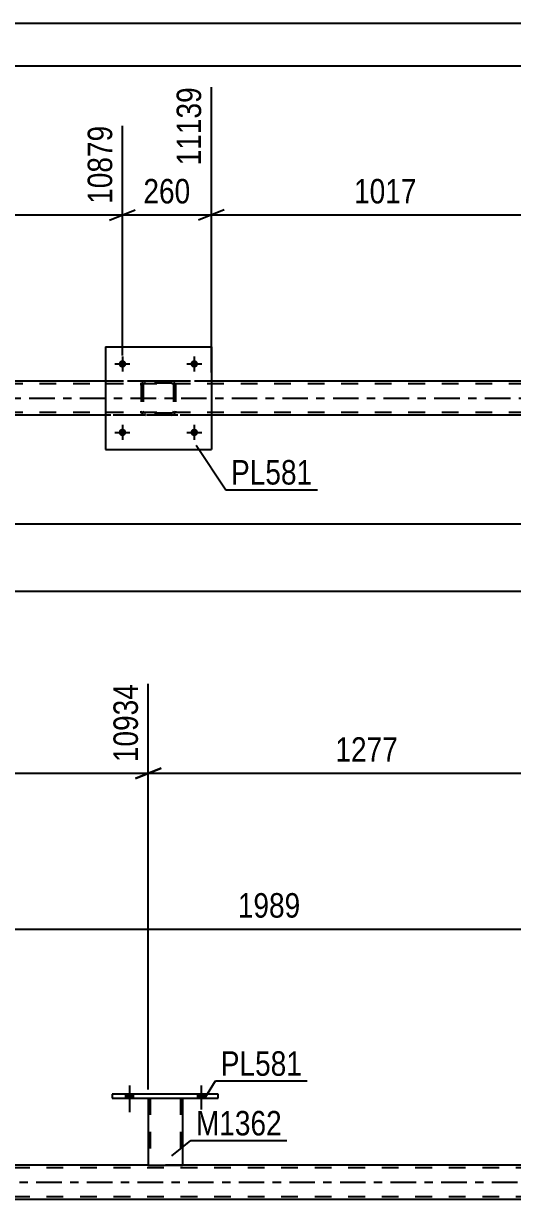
# Model space of a CAD drawing. Header units: millimetres. Extents: x 0 to 841, y 0 to 594.
# Drawn here: x 462.1 to 519.3, y 456.5 to 594 of the extents above; entities that cross this region are included whole.
import ezdxf

# ---------------------------------------------------------------- set-up
doc = ezdxf.new("R2010")
doc.units = ezdxf.units.MM
doc.linetypes.add('DXK_LINE_DOT2', pattern=[3.9198, 1.9599, -1.9599])
doc.linetypes.add('DXK_LINE_DOT3', pattern=[5.9187, 2.979, -0.9799, 0.9799, -0.9799])
doc.styles.add('Arial Narrow', font='ARIALN.TTF', dxfattribs={"height": 0.2})

# ---------------------------------------------------------------- blocks, each defined once
blk = doc.blocks.new('Unknown-814735391-1133')
at = {"color": 5, "linetype": 'Continuous'}
for p, q in [((841, 594), (0, 594)), ((836, 589), (5, 589))]:
    blk.add_line(p, q, dxfattribs=at)
blk = doc.blocks.new('Bolt-814735391-5162 - 5134')
at = {"linetype": 'Continuous'}
for points in [[(474.12, 554.21, -1), (473.24, 554.21, -1)], [(482.52, 554.21, -1), (481.64, 554.21, -1)]]:
    blk.add_hatch(color=1, dxfattribs=at).paths.add_polyline_path(points)
at = {"color": 1, "linetype": 'Continuous'}
for p, q in [((472.8, 554.21), (474.56, 554.21)), ((473.68, 555.09), (473.68, 553.33)), ((481.2, 554.21), (482.96, 554.21)), ((482.08, 555.09), (482.08, 553.33))]:
    blk.add_line(p, q, dxfattribs=at)
blk = doc.blocks.new('Bolt-814735391-5163 - 5134')
at = {"linetype": 'Continuous'}
for points in [[(474.12, 546.21, -1), (473.24, 546.21, -1)], [(482.52, 546.21, -1), (481.64, 546.21, -1)]]:
    blk.add_hatch(color=1, dxfattribs=at).paths.add_polyline_path(points)
at = {"color": 1, "linetype": 'Continuous'}
for p, q in [((473.68, 547.09), (473.68, 545.33)), ((482.08, 547.09), (482.08, 545.33)), ((472.8, 546.21), (474.56, 546.21)), ((481.2, 546.21), (482.96, 546.21))]:
    blk.add_line(p, q, dxfattribs=at)
blk = doc.blocks.new('Part-814735391-5247 - 5134')
at = {"color": 2, "linetype": 'Continuous'}
for p, q in [((471.68, 556.21), (471.68, 544.21)), ((471.68, 556.21), (484.08, 556.21)), ((484.08, 556.21), (484.08, 544.21)), ((471.68, 544.21), (484.08, 544.21))]:
    blk.add_line(p, q, dxfattribs=at)
blk = doc.blocks.new('Part-814735391-5248 - 5134')
at = {"color": 7, "linetype": 'DXK_LINE_DOT2'}
for p, q in [((475.88, 551.73), (475.91, 551.92)), ((475.91, 551.92), (475.88, 551.73)), ((475.88, 551.73), (475.88, 548.69)), ((476.12, 551.73), (476.13, 551.83)), ((476.12, 551.73), (476.12, 548.69)), ((476.13, 551.83), (476.19, 551.9)), ((476.17, 552.18), (476.36, 552.21)), ((476.36, 552.21), (476.17, 552.18)), ((476.19, 551.9), (476.26, 551.96)), ((476.26, 551.96), (476.36, 551.97)), ((479.4, 552.21), (476.36, 552.21)), ((479.4, 551.97), (476.36, 551.97)), ((479.4, 552.21), (479.58, 552.18)), ((479.58, 552.18), (479.4, 552.21)), ((479.4, 551.97), (479.49, 551.96)), ((479.49, 551.96), (479.57, 551.9)), ((479.57, 551.9), (479.62, 551.83)), ((479.62, 551.83), (479.64, 551.73)), ((479.64, 551.73), (479.64, 548.69)), ((479.84, 551.92), (479.88, 551.73)), ((479.88, 551.73), (479.84, 551.92)), ((479.88, 551.73), (479.88, 548.69)), ((475.91, 548.51), (475.88, 548.69)), ((475.88, 548.69), (475.91, 548.51)), ((476.13, 548.6), (476.12, 548.69)), ((476.19, 548.52), (476.13, 548.6)), ((476.26, 548.47), (476.19, 548.52)), ((476.36, 548.45), (476.26, 548.47)), ((479.4, 548.45), (476.36, 548.45)), ((479.49, 548.47), (479.4, 548.45)), ((479.57, 548.52), (479.49, 548.47)), ((479.62, 548.6), (479.57, 548.52)), ((479.64, 548.69), (479.62, 548.6)), ((479.88, 548.69), (479.84, 548.51)), ((479.84, 548.51), (479.88, 548.69)), ((476.36, 548.21), (476.17, 548.25)), ((476.17, 548.25), (476.36, 548.21)), ((479.4, 548.21), (476.36, 548.21)), ((479.58, 548.25), (479.4, 548.21)), ((479.4, 548.21), (479.58, 548.25))]:
    blk.add_line(p, q, dxfattribs=at)
at = {"color": 7, "linetype": 'DXK_LINE_DOT3'}
blk.add_line((477.88, 550.21), (477.88, 550.21), dxfattribs=at)
at = {"color": 7, "linetype": 'DXK_LINE_DOT2'}
for centre, start, end in [((476.36, 551.73), 112.5, 157.5), ((476.36, 551.73), 112.5, 157.5), ((479.4, 551.73), 22.5, 67.5), ((479.4, 551.73), 22.5, 67.5), ((476.36, 548.69), 202.5, 247.5), ((476.36, 548.69), 202.5, 247.5), ((479.4, 548.69), 292.5, 337.5), ((479.4, 548.69), 292.5, 337.5)]:
    blk.add_arc(centre, 0.48, start, end, dxfattribs=at)
blk = doc.blocks.new('Part-814735391-5334 - 5134')
at = {"color": 7, "linetype": 'DXK_LINE_DOT2'}
for p, q in [((759.93, 551.89), (95.83, 551.89)), ((759.93, 552.21), (114.11, 552.21)), ((484.08, 552.21), (471.68, 552.21)), ((759.93, 548.53), (95.83, 548.53)), ((756.77, 548.21), (95.83, 548.21)), ((484.08, 548.21), (471.68, 548.21))]:
    blk.add_line(p, q, dxfattribs=at)
at = {"color": 2, "linetype": 'Continuous'}
for p, q in [((471.68, 552.21), (433, 552.21)), ((522.76, 552.21), (484.08, 552.21)), ((471.68, 548.21), (433, 548.21)), ((522.76, 548.21), (484.08, 548.21))]:
    blk.add_line(p, q, dxfattribs=at)
at = {"color": 7, "linetype": 'DXK_LINE_DOT3'}
blk.add_line((95.83, 550.21), (759.93, 550.21), dxfattribs=at)
blk = doc.blocks.new('Bolt-814735391-3327 - 3299')
at = {"linetype": 'Continuous'}
for points in [[(474.05, 468.39), (474.93, 468.39), (474.93, 468.87), (474.05, 468.87)], [(482.45, 468.39), (483.33, 468.39), (483.33, 468.87), (482.45, 468.87)]]:
    blk.add_hatch(color=1, dxfattribs=at).paths.add_polyline_path(points)
at = {"color": 1, "linetype": 'Continuous'}
for p, q in [((474.05, 468.87), (474.05, 468.39)), ((474.49, 469.87), (474.49, 466.75)), ((474.93, 468.87), (474.93, 468.39)), ((482.45, 468.87), (482.45, 468.39)), ((482.89, 469.87), (482.89, 466.75)), ((483.33, 468.87), (483.33, 468.39))]:
    blk.add_line(p, q, dxfattribs=at)
blk = doc.blocks.new('Bolt-814735391-3328 - 3299')
at = {"linetype": 'Continuous'}
for points in [[(474.05, 468.39), (474.93, 468.39), (474.93, 468.87), (474.05, 468.87)], [(482.45, 468.39), (483.33, 468.39), (483.33, 468.87), (482.45, 468.87)]]:
    blk.add_hatch(color=1, dxfattribs=at).paths.add_polyline_path(points)
at = {"color": 1, "linetype": 'Continuous'}
for p, q in [((474.05, 468.87), (474.05, 468.39)), ((474.49, 469.87), (474.49, 466.75)), ((474.93, 468.87), (474.93, 468.39)), ((482.45, 468.87), (482.45, 468.39)), ((482.89, 469.87), (482.89, 466.75)), ((483.33, 468.87), (483.33, 468.39))]:
    blk.add_line(p, q, dxfattribs=at)
blk = doc.blocks.new('Part-814735391-3633 - 3299')
at = {"color": 2, "linetype": 'Continuous'}
for p, q in [((476.69, 460.55), (429.61, 460.55)), ((527.78, 460.55), (480.69, 460.55)), ((530.6, 456.55), (451.04, 456.55))]:
    blk.add_line(p, q, dxfattribs=at)
at = {"color": 7, "linetype": 'DXK_LINE_DOT2'}
for p, q in [((480.69, 460.55), (476.69, 460.55)), ((760.75, 460.23), (96.65, 460.23)), ((760.75, 456.87), (96.65, 456.87))]:
    blk.add_line(p, q, dxfattribs=at)
at = {"color": 7, "linetype": 'DXK_LINE_DOT3'}
blk.add_line((96.65, 458.55), (760.75, 458.55), dxfattribs=at)
blk = doc.blocks.new('Part-814735391-3498 - 3299')
at = {"color": 2, "linetype": 'Continuous'}
for p, q in [((472.49, 468.87), (472.49, 468.39)), ((484.89, 468.87), (472.49, 468.87)), ((484.89, 468.39), (484.89, 468.87)), ((472.49, 468.39), (484.89, 468.39))]:
    blk.add_line(p, q, dxfattribs=at)
blk = doc.blocks.new('Part-814735391-3503 - 3299')
at = {"color": 2, "linetype": 'Continuous'}
for p, q in [((476.69, 468.39), (476.69, 460.55)), ((480.69, 468.39), (480.69, 460.55)), ((476.69, 460.55), (480.69, 460.55))]:
    blk.add_line(p, q, dxfattribs=at)
at = {"color": 7, "linetype": 'DXK_LINE_DOT2'}
for p, q in [((476.69, 468.39), (480.69, 468.39)), ((476.69, 468.39), (476.69, 468.39)), ((476.69, 468.39), (476.69, 468.39)), ((476.93, 468.39), (476.93, 460.55)), ((480.45, 468.39), (480.45, 460.55)), ((480.69, 468.39), (480.69, 468.39)), ((480.69, 468.39), (480.69, 468.39)), ((480.4, 460.55), (480.44, 460.55)), ((480.4, 460.55), (480.44, 460.55)), ((480.44, 460.55), (480.45, 460.55)), ((480.44, 460.55), (480.45, 460.55))]:
    blk.add_line(p, q, dxfattribs=at)
blk = doc.blocks.new('StraightDimension-814735391-5386 - 5134')
at = {"color": 7, "linetype": 'Continuous'}
blk.add_line((53.91, 535.53), (759.93, 535.53), dxfattribs=at)
blk = doc.blocks.new('StraightDimension-814735391-9586 - 5134')
at = {"color": 7, "linetype": 'Continuous'}
for p, q in [((484.08, 553.21), (484.08, 586.56)), ((524.76, 555.21), (524.76, 582.06)), ((485.58, 572.22), (482.58, 571.02)), ((523.26, 571.02), (526.26, 572.22)), ((484.08, 571.62), (524.76, 571.62))]:
    blk.add_line(p, q, dxfattribs=at)
at = {"color": 0}
blk.add_wipeout([(508.67, 572.37), (508.67, 576.57), (500.16, 576.57), (500.16, 572.37)], dxfattribs=at)
at = {"color": 3, "style": 'Arial Narrow'}
blk.add_text('1017', height=2.863, dxfattribs=at).set_placement((500.76, 572.97))
at = {"color": 0, "linetype": 'Continuous'}
blk.add_wipeout([(524.16, 582.66), (519.96, 582.66), (519.96, 572.32), (524.16, 572.32)], dxfattribs=at)
at = {"color": 3, "linetype": 'Continuous', "style": 'Arial Narrow'}
blk.add_text('12156', height=2.863, rotation=90.0002, dxfattribs=at).set_placement((523.56, 572.92))
blk = doc.blocks.new('StraightDimension-814735391-9587 - 5134')
at = {"color": 7, "linetype": 'Continuous'}
for p, q in [((484.08, 553.21), (484.08, 586.56)), ((473.68, 555.21), (473.68, 582.06)), ((472.18, 571.02), (475.18, 572.22)), ((485.58, 572.22), (482.58, 571.02)), ((473.68, 571.62), (484.08, 571.62))]:
    blk.add_line(p, q, dxfattribs=at)
at = {"color": 0}
blk.add_wipeout([(482.22, 572.37), (482.22, 576.57), (475.53, 576.57), (475.53, 572.37)], dxfattribs=at)
at = {"color": 3, "style": 'Arial Narrow'}
blk.add_text('260', height=2.863, dxfattribs=at).set_placement((476.13, 572.97))
at = {"color": 0, "linetype": 'Continuous'}
blk.add_wipeout([(483.48, 587.16), (479.28, 587.16), (479.28, 576.82), (483.48, 576.82)], dxfattribs=at)
at = {"color": 3, "linetype": 'Continuous', "style": 'Arial Narrow'}
blk.add_text('11139', height=2.863, rotation=90.0002, dxfattribs=at).set_placement((482.88, 577.42))
blk = doc.blocks.new('StraightDimension-814735391-9588 - 5134')
at = {"color": 7, "linetype": 'Continuous'}
for p, q in [((433, 553.21), (433, 584.73)), ((473.68, 555.21), (473.68, 582.06)), ((434.5, 572.22), (431.5, 571.02)), ((472.18, 571.02), (475.18, 572.22)), ((433, 571.62), (473.68, 571.62))]:
    blk.add_line(p, q, dxfattribs=at)
at = {"color": 0}
blk.add_wipeout([(457.59, 572.37), (457.59, 576.57), (449.08, 576.57), (449.08, 572.37)], dxfattribs=at)
at = {"color": 3, "style": 'Arial Narrow'}
blk.add_text('1017', height=2.863, dxfattribs=at).set_placement((449.68, 572.97))
at = {"color": 0, "linetype": 'Continuous'}
blk.add_wipeout([(473.08, 582.66), (468.88, 582.66), (468.88, 572.32), (473.08, 572.32)], dxfattribs=at)
at = {"color": 3, "linetype": 'Continuous', "style": 'Arial Narrow'}
blk.add_text('10879', height=2.863, rotation=90.0002, dxfattribs=at).set_placement((472.48, 572.92))
blk = doc.blocks.new('StraightDimension-814735391-12029 - 5134')
at = {"color": 7, "linetype": 'Continuous'}
blk.add_line((53.27, 527.66), (760.57, 527.66), dxfattribs=at)
blk = doc.blocks.new('StraightDimension-814735391-4415 - 3299')
at = {"color": 7, "linetype": 'Continuous'}
for p, q in [((451.04, 457.54), (451.04, 503.08)), ((530.6, 457.54), (530.6, 498.58)), ((452.54, 488.74), (449.54, 487.54)), ((451.04, 488.14), (530.6, 488.14)), ((529.1, 487.54), (532.1, 488.74))]:
    blk.add_line(p, q, dxfattribs=at)
at = {"color": 0}
blk.add_wipeout([(495.08, 488.89), (495.08, 493.09), (486.57, 493.09), (486.57, 488.89)], dxfattribs=at)
at = {"color": 3, "style": 'Arial Narrow'}
blk.add_text('1989', height=2.863, dxfattribs=at).set_placement((487.17, 489.49))
at = {"color": 0, "linetype": 'Continuous'}
blk.add_wipeout([(530, 499.18), (525.8, 499.18), (525.8, 488.84), (530, 488.84)], dxfattribs=at)
at = {"color": 3, "linetype": 'Continuous', "style": 'Arial Narrow'}
blk.add_text('12282', height=2.863, rotation=90.0002, dxfattribs=at).set_placement((529.4, 489.44))
blk = doc.blocks.new('StraightDimension-814735391-8032 - 3299')
at = {"color": 7, "linetype": 'Continuous'}
for p, q in [((476.69, 469.39), (476.69, 516.8)), ((527.78, 469.39), (527.78, 516.8)), ((478.19, 506.96), (475.19, 505.76)), ((476.69, 506.36), (527.78, 506.36)), ((526.28, 505.76), (529.28, 506.96))]:
    blk.add_line(p, q, dxfattribs=at)
at = {"color": 0}
blk.add_wipeout([(506.49, 507.11), (506.49, 511.31), (497.98, 511.31), (497.98, 507.11)], dxfattribs=at)
at = {"color": 3, "style": 'Arial Narrow'}
blk.add_text('1277', height=2.863, dxfattribs=at).set_placement((498.58, 507.71))
at = {"color": 0, "linetype": 'Continuous'}
blk.add_wipeout([(527.18, 517.4), (522.98, 517.4), (522.98, 507.06), (527.18, 507.06)], dxfattribs=at)
at = {"color": 3, "linetype": 'Continuous', "style": 'Arial Narrow'}
blk.add_text('12211', height=2.863, rotation=90.0002, dxfattribs=at).set_placement((526.58, 507.66))
blk = doc.blocks.new('StraightDimension-814735391-8033 - 3299')
at = {"color": 7, "linetype": 'Continuous'}
for p, q in [((476.69, 469.39), (476.69, 516.8)), ((425.61, 469.39), (425.61, 514.97)), ((427.11, 506.96), (424.11, 505.76)), ((425.61, 506.36), (476.69, 506.36)), ((475.19, 505.76), (478.19, 506.96))]:
    blk.add_line(p, q, dxfattribs=at)
at = {"color": 0}
blk.add_wipeout([(455.41, 507.11), (455.41, 511.31), (446.9, 511.31), (446.9, 507.11)], dxfattribs=at)
at = {"color": 3, "style": 'Arial Narrow'}
blk.add_text('1277', height=2.863, dxfattribs=at).set_placement((447.5, 507.71))
at = {"color": 0, "linetype": 'Continuous'}
blk.add_wipeout([(476.09, 517.4), (471.89, 517.4), (471.89, 507.06), (476.09, 507.06)], dxfattribs=at)
at = {"color": 3, "linetype": 'Continuous', "style": 'Arial Narrow'}
blk.add_text('10934', height=2.863, rotation=90.0002, dxfattribs=at).set_placement((475.49, 507.66))
blk = doc.blocks.new('Mark-814735391-5243 - 5134')
at = {"color": 0}
blk.add_wipeout([(495.89, 540.11), (495.89, 543.11), (486.38, 543.11), (486.38, 540.11)], dxfattribs=at)
blk.add_wipeout([(495.89, 540.11), (495.89, 543.11), (486.38, 543.11), (486.38, 540.11)], dxfattribs=at)
at = {"color": 30, "linetype": 'Continuous'}
for p, q in [((482.3, 544.73), (485.78, 539.51)), ((485.78, 539.51), (496.49, 539.51))]:
    blk.add_line(p, q, dxfattribs=at)
at = {"color": 3, "style": 'Arial Narrow'}
blk.add_text('PL581', height=2.863, dxfattribs=at).set_placement((486.38, 540.11))
blk = doc.blocks.new('Mark-814735391-3494 - 3299')
at = {"color": 0}
blk.add_wipeout([(494.68, 471), (494.68, 474), (485.18, 474), (485.18, 471)], dxfattribs=at)
blk.add_wipeout([(494.68, 471), (494.68, 474), (485.18, 474), (485.18, 471)], dxfattribs=at)
at = {"color": 30, "linetype": 'Continuous'}
for p, q in [((483.31, 468.39), (484.58, 470.4)), ((484.58, 470.4), (495.28, 470.4))]:
    blk.add_line(p, q, dxfattribs=at)
at = {"color": 3, "style": 'Arial Narrow'}
blk.add_text('PL581', height=2.863, dxfattribs=at).set_placement((485.18, 471))
blk = doc.blocks.new('Mark-814735391-3499 - 3299')
at = {"color": 0}
blk.add_wipeout([(492.32, 464.03), (492.32, 467.03), (482.27, 467.03), (482.27, 464.03)], dxfattribs=at)
blk.add_wipeout([(492.32, 464.03), (492.32, 467.03), (482.27, 467.03), (482.27, 464.03)], dxfattribs=at)
at = {"color": 30, "linetype": 'Continuous'}
for p, q in [((479.47, 461.65), (481.67, 463.43)), ((481.67, 463.43), (492.92, 463.43))]:
    blk.add_line(p, q, dxfattribs=at)
at = {"color": 3, "style": 'Arial Narrow'}
blk.add_text('M1362', height=2.863, dxfattribs=at).set_placement((482.27, 464.03))

msp = doc.modelspace()

# ---------------------------------------------------------------- block references
for name in ['Unknown-814735391-1133', 'Part-814735391-5247 - 5134', 'Part-814735391-5334 - 5134', 'Bolt-814735391-5162 - 5134', 'Part-814735391-5248 - 5134', 'Bolt-814735391-5163 - 5134', 'Part-814735391-3498 - 3299', 'Bolt-814735391-3327 - 3299', 'Bolt-814735391-3328 - 3299', 'Part-814735391-3503 - 3299', 'Part-814735391-3633 - 3299']:
    msp.add_blockref(name, (0, 0))

# ---------------------------------------------------------------- next in the draw order: block references
for name in ['StraightDimension-814735391-9586 - 5134', 'StraightDimension-814735391-5386 - 5134', 'StraightDimension-814735391-4415 - 3299']:
    msp.add_blockref(name, (0, 0))

# ---------------------------------------------------------------- next in the draw order: block references
for name in ['StraightDimension-814735391-9587 - 5134', 'StraightDimension-814735391-12029 - 5134', 'StraightDimension-814735391-8032 - 3299', 'Mark-814735391-3499 - 3299']:
    msp.add_blockref(name, (0, 0))

# ---------------------------------------------------------------- next in the draw order: block references
for name in ['StraightDimension-814735391-9588 - 5134', 'Mark-814735391-5243 - 5134', 'StraightDimension-814735391-8033 - 3299', 'Mark-814735391-3494 - 3299']:
    msp.add_blockref(name, (0, 0))

doc.saveas('drawing.dxf')
